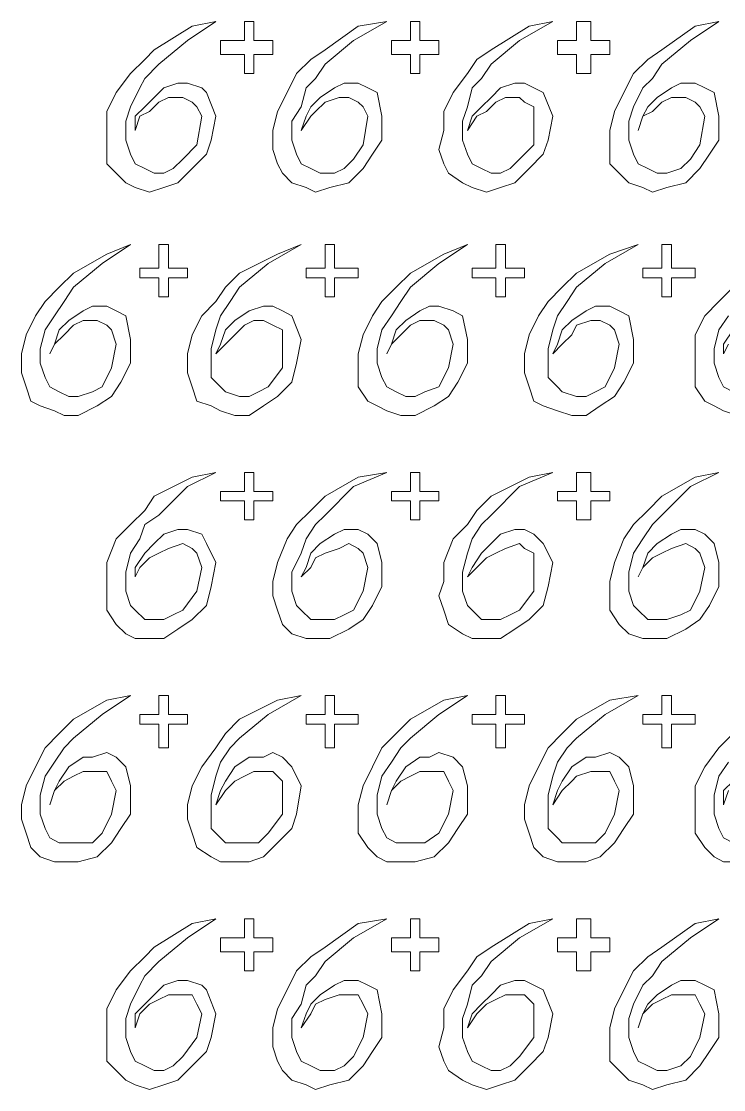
# Model space of a CAD drawing. Extents: x -66030 to 95157, y -13132 to 45879.
# Drawn here: x -8463 to -7885, y 27583 to 28462 of the extents above; entities that cross this region are included whole.
import ezdxf

# ---------------------------------------------------------------- set-up
doc = ezdxf.new("R2010")
doc.units = 0
doc.header["$LTSCALE"] = 100
doc.header["$MEASUREMENT"] = 0
doc.layers.get('0').update_dxf_attribs({"linetype": 'CONTINUOUS'})

msp = doc.modelspace()

# ---------------------------------------------------------------- linework, layer by layer
at = {"lineweight": 0}
for points in [[(-8369.13, 28371.91), (-8365.22, 28383.63), (-8357.41, 28387.53), (-8349.6, 28395.35), (-8341.79, 28399.25), (-8330.07, 28399.25), (-8322.26, 28395.35), (-8318.35, 28391.44), (-8314.44, 28383.63), (-8318.35, 28360.19), (-8330.07, 28348.47), (-8337.88, 28340.66), (-8345.69, 28336.76), (-8353.5, 28336.76), (-8361.32, 28340.66), (-8369.13, 28344.57), (-8373.03, 28352.38), (-8376.94, 28364.1), (-8376.94, 28379.72), (-8373.03, 28391.44), (-8365.22, 28407.06), (-8361.32, 28414.88), (-8349.6, 28426.59), (-8326.16, 28446.12), (-8302.73, 28461.75), (-8322.26, 28457.84), (-8353.5, 28438.31), (-8361.32, 28430.5), (-8373.03, 28418.78), (-8384.75, 28403.16), (-8392.56, 28387.53), (-8392.56, 28371.91), (-8392.56, 28356.29), (-8392.56, 28344.57), (-8384.75, 28336.76), (-8376.94, 28328.94), (-8369.13, 28325.04), (-8357.41, 28321.13), (-8345.69, 28325.04), (-8333.97, 28328.94), (-8322.26, 28340.66), (-8310.54, 28352.38), (-8306.63, 28364.1), (-8302.73, 28383.63), (-8310.54, 28403.16), (-8314.44, 28407.06), (-8326.16, 28410.97), (-8333.97, 28410.97), (-8345.69, 28407.06), (-8353.5, 28399.25), (-8361.32, 28391.44), (-8369.13, 28383.63), (-8369.13, 28371.91)], [(-8298.82, 28446.12), (-8291.01, 28446.12), (-8279.29, 28446.12), (-8279.29, 28453.94), (-8279.29, 28461.75), (-8275.38, 28461.75), (-8271.48, 28461.75), (-8271.48, 28453.94), (-8271.48, 28446.12), (-8263.67, 28446.12), (-8255.85, 28446.12), (-8255.85, 28438.31), (-8255.85, 28434.41), (-8263.67, 28434.41), (-8271.48, 28434.41), (-8271.48, 28426.59), (-8271.48, 28418.78), (-8275.38, 28418.78), (-8279.29, 28418.78), (-8279.29, 28426.59), (-8279.29, 28434.41), (-8291.01, 28434.41), (-8298.82, 28434.41), (-8298.82, 28438.31), (-8298.82, 28446.12)], [(-8232.42, 28371.91), (-8224.61, 28383.63), (-8220.7, 28387.53), (-8212.89, 28395.35), (-8201.17, 28399.25), (-8193.36, 28399.25), (-8185.55, 28395.35), (-8181.64, 28391.44), (-8177.73, 28383.63), (-8181.64, 28360.19), (-8189.45, 28348.47), (-8197.26, 28340.66), (-8205.08, 28336.76), (-8216.79, 28336.76), (-8224.61, 28340.66), (-8232.42, 28344.57), (-8236.32, 28352.38), (-8240.23, 28364.1), (-8240.23, 28379.72), (-8232.42, 28391.44), (-8228.51, 28407.06), (-8220.7, 28414.88), (-8212.89, 28426.59), (-8189.45, 28446.12), (-8162.11, 28461.75), (-8185.55, 28457.84), (-8212.89, 28438.31), (-8224.61, 28430.5), (-8236.32, 28418.78), (-8244.14, 28403.16), (-8251.95, 28387.53), (-8255.85, 28371.91), (-8255.85, 28356.29), (-8251.95, 28344.57), (-8248.04, 28336.76), (-8240.23, 28328.94), (-8228.51, 28325.04), (-8220.7, 28321.13), (-8208.98, 28325.04), (-8193.36, 28328.94), (-8181.64, 28340.66), (-8173.83, 28352.38), (-8166.02, 28364.1), (-8166.02, 28383.63), (-8169.92, 28403.16), (-8177.73, 28407.06), (-8185.55, 28410.97), (-8197.26, 28410.97), (-8205.08, 28407.06), (-8216.79, 28399.25), (-8224.61, 28391.44), (-8228.51, 28383.63), (-8232.42, 28371.91)], [(-8158.2, 28446.12), (-8150.39, 28446.12), (-8142.58, 28446.12), (-8142.58, 28453.94), (-8142.58, 28461.75), (-8138.68, 28461.75), (-8134.77, 28461.75), (-8134.77, 28453.94), (-8134.77, 28446.12), (-8126.96, 28446.12), (-8119.15, 28446.12), (-8119.15, 28438.31), (-8119.15, 28434.41), (-8126.96, 28434.41), (-8134.77, 28434.41), (-8134.77, 28426.59), (-8134.77, 28418.78), (-8138.68, 28418.78), (-8142.58, 28418.78), (-8142.58, 28426.59), (-8142.58, 28434.41), (-8150.39, 28434.41), (-8158.2, 28434.41), (-8158.2, 28438.31), (-8158.2, 28446.12)], [(-8095.71, 28371.91), (-8087.9, 28383.63), (-8080.09, 28387.53), (-8072.27, 28395.35), (-8064.46, 28399.25), (-8052.74, 28399.25), (-8048.84, 28395.35), (-8041.03, 28391.44), (-8041.03, 28383.63), (-8041.03, 28360.19), (-8052.74, 28348.47), (-8060.56, 28340.66), (-8068.37, 28336.76), (-8076.18, 28336.76), (-8083.99, 28340.66), (-8091.8, 28344.57), (-8095.71, 28352.38), (-8099.62, 28364.1), (-8099.62, 28379.72), (-8095.71, 28391.44), (-8091.8, 28407.06), (-8083.99, 28414.88), (-8076.18, 28426.59), (-8052.74, 28446.12), (-8025.4, 28461.75), (-8044.93, 28457.84), (-8076.18, 28438.31), (-8087.9, 28430.5), (-8095.71, 28418.78), (-8107.43, 28403.16), (-8115.24, 28387.53), (-8115.24, 28371.91), (-8119.15, 28356.29), (-8115.24, 28344.57), (-8111.33, 28336.76), (-8099.62, 28328.94), (-8091.8, 28325.04), (-8080.09, 28321.13), (-8068.37, 28325.04), (-8056.65, 28328.94), (-8044.93, 28340.66), (-8033.21, 28352.38), (-8029.31, 28364.1), (-8025.4, 28383.63), (-8033.21, 28403.16), (-8041.03, 28407.06), (-8048.84, 28410.97), (-8056.65, 28410.97), (-8068.37, 28407.06), (-8076.18, 28399.25), (-8083.99, 28391.44), (-8091.8, 28383.63), (-8095.71, 28371.91)], [(-8021.5, 28446.12), (-8013.68, 28446.12), (-8005.87, 28446.12), (-8005.87, 28453.94), (-8005.87, 28461.75), (-8001.97, 28461.75), (-7994.15, 28461.75), (-7994.15, 28453.94), (-7994.15, 28446.12), (-7986.34, 28446.12), (-7978.53, 28446.12), (-7978.53, 28438.31), (-7978.53, 28434.41), (-7986.34, 28434.41), (-7994.15, 28434.41), (-7994.15, 28426.59), (-7994.15, 28418.78), (-8001.97, 28418.78), (-8005.87, 28418.78), (-8005.87, 28426.59), (-8005.87, 28434.41), (-8013.68, 28434.41), (-8021.5, 28434.41), (-8021.5, 28438.31), (-8021.5, 28446.12)], [(-7955.09, 28371.91), (-7951.19, 28383.63), (-7943.38, 28387.53), (-7935.56, 28395.35), (-7927.75, 28399.25), (-7916.03, 28399.25), (-7908.22, 28395.35), (-7904.32, 28391.44), (-7900.41, 28383.63), (-7904.32, 28360.19), (-7912.13, 28348.47), (-7919.94, 28340.66), (-7931.66, 28336.76), (-7939.47, 28336.76), (-7947.28, 28340.66), (-7955.09, 28344.57), (-7959, 28352.38), (-7962.91, 28364.1), (-7962.91, 28379.72), (-7959, 28391.44), (-7951.19, 28407.06), (-7943.38, 28414.88), (-7935.56, 28426.59), (-7912.13, 28446.12), (-7888.69, 28461.75), (-7908.22, 28457.84), (-7935.56, 28438.31), (-7947.28, 28430.5), (-7959, 28418.78), (-7966.81, 28403.16), (-7974.62, 28387.53), (-7978.53, 28371.91), (-7978.53, 28356.29), (-7978.53, 28344.57), (-7970.72, 28336.76), (-7962.91, 28328.94), (-7951.19, 28325.04), (-7943.38, 28321.13), (-7931.66, 28325.04), (-7916.03, 28328.94), (-7904.32, 28340.66), (-7896.51, 28352.38), (-7888.69, 28364.1), (-7888.69, 28383.63), (-7892.6, 28403.16), (-7900.41, 28407.06), (-7908.22, 28410.97), (-7919.94, 28410.97), (-7927.75, 28407.06), (-7939.47, 28399.25), (-7947.28, 28391.44), (-7951.19, 28383.63), (-7955.09, 28371.91)], [(-8439.43, 28188.33), (-8435.53, 28196.14), (-8427.72, 28203.95), (-8419.9, 28211.77), (-8412.09, 28215.67), (-8400.37, 28215.67), (-8392.56, 28211.77), (-8388.66, 28207.86), (-8384.75, 28196.14), (-8388.66, 28176.61), (-8396.47, 28160.99), (-8404.28, 28157.08), (-8416, 28153.18), (-8423.81, 28153.18), (-8431.62, 28157.08), (-8439.43, 28160.99), (-8443.34, 28168.8), (-8447.25, 28180.52), (-8447.25, 28192.24), (-8443.34, 28207.86), (-8435.53, 28219.58), (-8427.72, 28231.3), (-8419.9, 28243.01), (-8396.47, 28262.54), (-8373.03, 28278.17), (-8392.56, 28270.36), (-8419.9, 28254.73), (-8431.62, 28243.01), (-8443.34, 28231.3), (-8451.15, 28219.58), (-8458.96, 28203.95), (-8462.87, 28188.33), (-8462.87, 28172.71), (-8458.96, 28160.99), (-8455.06, 28149.27), (-8447.25, 28145.36), (-8435.53, 28141.46), (-8427.72, 28137.55), (-8416, 28137.55), (-8400.37, 28145.36), (-8388.66, 28153.18), (-8380.85, 28164.89), (-8373.03, 28180.52), (-8373.03, 28200.05), (-8376.94, 28219.58), (-8384.75, 28223.48), (-8392.56, 28227.39), (-8404.28, 28227.39), (-8412.09, 28223.48), (-8423.81, 28215.67), (-8431.62, 28207.86), (-8435.53, 28196.14), (-8439.43, 28188.33)], [(-8365.22, 28258.64), (-8357.41, 28258.64), (-8349.6, 28258.64), (-8349.6, 28266.45), (-8349.6, 28278.17), (-8345.69, 28278.17), (-8341.79, 28278.17), (-8341.79, 28266.45), (-8341.79, 28258.64), (-8333.97, 28258.64), (-8326.16, 28258.64), (-8326.16, 28254.73), (-8326.16, 28250.83), (-8333.97, 28250.83), (-8341.79, 28250.83), (-8341.79, 28243.01), (-8341.79, 28235.2), (-8345.69, 28235.2), (-8349.6, 28235.2), (-8349.6, 28243.01), (-8349.6, 28250.83), (-8357.41, 28250.83), (-8365.22, 28250.83), (-8365.22, 28254.73), (-8365.22, 28258.64)], [(-8302.73, 28188.33), (-8294.91, 28196.14), (-8287.1, 28203.95), (-8279.29, 28211.77), (-8271.48, 28215.67), (-8263.67, 28215.67), (-8255.85, 28211.77), (-8248.04, 28207.86), (-8248.04, 28196.14), (-8248.04, 28176.61), (-8259.76, 28160.99), (-8267.57, 28157.08), (-8275.38, 28153.18), (-8283.2, 28153.18), (-8294.91, 28157.08), (-8298.82, 28160.99), (-8306.63, 28168.8), (-8306.63, 28180.52), (-8306.63, 28192.24), (-8302.73, 28207.86), (-8298.82, 28219.58), (-8291.01, 28231.3), (-8283.2, 28243.01), (-8259.76, 28262.54), (-8232.42, 28278.17), (-8251.95, 28270.36), (-8283.2, 28254.73), (-8294.91, 28243.01), (-8302.73, 28231.3), (-8314.44, 28219.58), (-8322.26, 28203.95), (-8326.16, 28188.33), (-8326.16, 28172.71), (-8322.26, 28160.99), (-8318.35, 28149.27), (-8306.63, 28145.36), (-8298.82, 28141.46), (-8287.1, 28137.55), (-8275.38, 28137.55), (-8263.67, 28145.36), (-8251.95, 28153.18), (-8240.23, 28164.89), (-8236.32, 28180.52), (-8232.42, 28200.05), (-8240.23, 28219.58), (-8248.04, 28223.48), (-8255.85, 28227.39), (-8263.67, 28227.39), (-8275.38, 28223.48), (-8287.1, 28215.67), (-8294.91, 28207.86), (-8298.82, 28196.14), (-8302.73, 28188.33)], [(-8228.51, 28258.64), (-8220.7, 28258.64), (-8212.89, 28258.64), (-8212.89, 28266.45), (-8212.89, 28278.17), (-8208.98, 28278.17), (-8205.08, 28278.17), (-8205.08, 28266.45), (-8205.08, 28258.64), (-8193.36, 28258.64), (-8185.55, 28258.64), (-8185.55, 28254.73), (-8185.55, 28250.83), (-8193.36, 28250.83), (-8205.08, 28250.83), (-8205.08, 28243.01), (-8205.08, 28235.2), (-8208.98, 28235.2), (-8212.89, 28235.2), (-8212.89, 28243.01), (-8212.89, 28250.83), (-8220.7, 28250.83), (-8228.51, 28250.83), (-8228.51, 28254.73), (-8228.51, 28258.64)], [(-8162.11, 28188.33), (-8158.2, 28196.14), (-8150.39, 28203.95), (-8142.58, 28211.77), (-8134.77, 28215.67), (-8123.05, 28215.67), (-8115.24, 28211.77), (-8111.33, 28207.86), (-8107.43, 28196.14), (-8111.33, 28176.61), (-8119.15, 28160.99), (-8130.86, 28157.08), (-8138.68, 28153.18), (-8146.49, 28153.18), (-8154.3, 28157.08), (-8162.11, 28160.99), (-8166.02, 28168.8), (-8169.92, 28180.52), (-8169.92, 28192.24), (-8166.02, 28207.86), (-8158.2, 28219.58), (-8150.39, 28231.3), (-8142.58, 28243.01), (-8119.15, 28262.54), (-8095.71, 28278.17), (-8115.24, 28270.36), (-8142.58, 28254.73), (-8154.3, 28243.01), (-8166.02, 28231.3), (-8173.83, 28219.58), (-8181.64, 28203.95), (-8185.55, 28188.33), (-8185.55, 28172.71), (-8185.55, 28160.99), (-8177.73, 28149.27), (-8169.92, 28145.36), (-8162.11, 28141.46), (-8150.39, 28137.55), (-8138.68, 28137.55), (-8123.05, 28145.36), (-8111.33, 28153.18), (-8103.52, 28164.89), (-8095.71, 28180.52), (-8095.71, 28200.05), (-8099.62, 28219.58), (-8107.43, 28223.48), (-8119.15, 28227.39), (-8126.96, 28227.39), (-8134.77, 28223.48), (-8146.49, 28215.67), (-8154.3, 28207.86), (-8158.2, 28196.14), (-8162.11, 28188.33)], [(-8091.8, 28258.64), (-8080.09, 28258.64), (-8072.27, 28258.64), (-8072.27, 28266.45), (-8072.27, 28278.17), (-8068.37, 28278.17), (-8064.46, 28278.17), (-8064.46, 28266.45), (-8064.46, 28258.64), (-8056.65, 28258.64), (-8048.84, 28258.64), (-8048.84, 28254.73), (-8048.84, 28250.83), (-8056.65, 28250.83), (-8064.46, 28250.83), (-8064.46, 28243.01), (-8064.46, 28235.2), (-8068.37, 28235.2), (-8072.27, 28235.2), (-8072.27, 28243.01), (-8072.27, 28250.83), (-8080.09, 28250.83), (-8091.8, 28250.83), (-8091.8, 28254.73), (-8091.8, 28258.64)], [(-8025.4, 28188.33), (-8017.59, 28196.14), (-8009.78, 28203.95), (-8005.87, 28211.77), (-7994.15, 28215.67), (-7986.34, 28215.67), (-7978.53, 28211.77), (-7974.62, 28207.86), (-7970.72, 28196.14), (-7974.62, 28176.61), (-7982.44, 28160.99), (-7990.25, 28157.08), (-7998.06, 28153.18), (-8005.87, 28153.18), (-8017.59, 28157.08), (-8021.5, 28160.99), (-8029.31, 28168.8), (-8029.31, 28180.52), (-8029.31, 28192.24), (-8025.4, 28207.86), (-8021.5, 28219.58), (-8013.68, 28231.3), (-8005.87, 28243.01), (-7982.44, 28262.54), (-7955.09, 28278.17), (-7978.53, 28270.36), (-8005.87, 28254.73), (-8017.59, 28243.01), (-8029.31, 28231.3), (-8037.12, 28219.58), (-8044.93, 28203.95), (-8048.84, 28188.33), (-8048.84, 28172.71), (-8044.93, 28160.99), (-8041.03, 28149.27), (-8033.21, 28145.36), (-8021.5, 28141.46), (-8009.78, 28137.55), (-7998.06, 28137.55), (-7986.34, 28145.36), (-7974.62, 28153.18), (-7966.81, 28164.89), (-7959, 28180.52), (-7959, 28200.05), (-7962.91, 28219.58), (-7970.72, 28223.48), (-7978.53, 28227.39), (-7990.25, 28227.39), (-7998.06, 28223.48), (-8009.78, 28215.67), (-8017.59, 28207.86), (-8021.5, 28196.14), (-8025.4, 28188.33)], [(-7951.19, 28258.64), (-7943.38, 28258.64), (-7935.56, 28258.64), (-7935.56, 28266.45), (-7935.56, 28278.17), (-7931.66, 28278.17), (-7927.75, 28278.17), (-7927.75, 28266.45), (-7927.75, 28258.64), (-7919.94, 28258.64), (-7908.22, 28258.64), (-7908.22, 28254.73), (-7908.22, 28250.83), (-7919.94, 28250.83), (-7927.75, 28250.83), (-7927.75, 28243.01), (-7927.75, 28235.2), (-7931.66, 28235.2), (-7935.56, 28235.2), (-7935.56, 28243.01), (-7935.56, 28250.83), (-7943.38, 28250.83), (-7951.19, 28250.83), (-7951.19, 28254.73), (-7951.19, 28258.64)], [(-8369.13, 28004.75), (-8365.22, 28012.56), (-8357.41, 28020.37), (-8349.6, 28024.28), (-8341.79, 28028.19), (-8330.07, 28032.09), (-8322.26, 28028.19), (-8318.35, 28024.28), (-8314.44, 28012.56), (-8318.35, 27993.03), (-8330.07, 27977.41), (-8337.88, 27973.5), (-8345.69, 27969.6), (-8353.5, 27969.6), (-8361.32, 27969.6), (-8369.13, 27977.41), (-8373.03, 27981.31), (-8376.94, 27993.03), (-8376.94, 28008.66), (-8373.03, 28024.28), (-8365.22, 28036), (-8361.32, 28047.72), (-8349.6, 28055.53), (-8326.16, 28078.96), (-8302.73, 28090.68), (-8322.26, 28086.77), (-8353.5, 28071.15), (-8361.32, 28059.43), (-8373.03, 28047.72), (-8384.75, 28036), (-8392.56, 28016.47), (-8392.56, 28000.84), (-8392.56, 27989.13), (-8392.56, 27977.41), (-8384.75, 27965.69), (-8376.94, 27957.88), (-8369.13, 27953.97), (-8357.41, 27953.97), (-8345.69, 27953.97), (-8333.97, 27961.78), (-8322.26, 27969.6), (-8310.54, 27981.31), (-8306.63, 27996.94), (-8302.73, 28016.47), (-8310.54, 28032.09), (-8314.44, 28039.9), (-8326.16, 28043.81), (-8333.97, 28043.81), (-8345.69, 28039.9), (-8353.5, 28032.09), (-8361.32, 28024.28), (-8369.13, 28012.56), (-8369.13, 28004.75)], [(-8298.82, 28075.06), (-8291.01, 28075.06), (-8279.29, 28075.06), (-8279.29, 28082.87), (-8279.29, 28090.68), (-8275.38, 28090.68), (-8271.48, 28090.68), (-8271.48, 28082.87), (-8271.48, 28075.06), (-8263.67, 28075.06), (-8255.85, 28075.06), (-8255.85, 28071.15), (-8255.85, 28067.24), (-8263.67, 28067.24), (-8271.48, 28067.24), (-8271.48, 28059.43), (-8271.48, 28051.62), (-8275.38, 28051.62), (-8279.29, 28051.62), (-8279.29, 28059.43), (-8279.29, 28067.24), (-8291.01, 28067.24), (-8298.82, 28067.24), (-8298.82, 28071.15), (-8298.82, 28075.06)], [(-8232.42, 28004.75), (-8224.61, 28012.56), (-8220.7, 28020.37), (-8212.89, 28024.28), (-8201.17, 28028.19), (-8193.36, 28032.09), (-8185.55, 28028.19), (-8181.64, 28024.28), (-8177.73, 28012.56), (-8181.64, 27993.03), (-8189.45, 27977.41), (-8197.26, 27973.5), (-8205.08, 27969.6), (-8216.79, 27969.6), (-8224.61, 27969.6), (-8232.42, 27977.41), (-8236.32, 27981.31), (-8240.23, 27993.03), (-8240.23, 28008.66), (-8232.42, 28024.28), (-8228.51, 28036), (-8220.7, 28047.72), (-8212.89, 28055.53), (-8189.45, 28078.96), (-8162.11, 28090.68), (-8185.55, 28086.77), (-8212.89, 28071.15), (-8224.61, 28059.43), (-8236.32, 28047.72), (-8244.14, 28036), (-8251.95, 28016.47), (-8255.85, 28000.84), (-8255.85, 27989.13), (-8251.95, 27977.41), (-8248.04, 27965.69), (-8240.23, 27957.88), (-8228.51, 27953.97), (-8220.7, 27953.97), (-8208.98, 27953.97), (-8193.36, 27961.78), (-8181.64, 27969.6), (-8173.83, 27981.31), (-8166.02, 27996.94), (-8166.02, 28016.47), (-8169.92, 28032.09), (-8177.73, 28039.9), (-8185.55, 28043.81), (-8197.26, 28043.81), (-8205.08, 28039.9), (-8216.79, 28032.09), (-8224.61, 28024.28), (-8228.51, 28012.56), (-8232.42, 28004.75)], [(-8158.2, 28075.06), (-8150.39, 28075.06), (-8142.58, 28075.06), (-8142.58, 28082.87), (-8142.58, 28090.68), (-8138.68, 28090.68), (-8134.77, 28090.68), (-8134.77, 28082.87), (-8134.77, 28075.06), (-8126.96, 28075.06), (-8119.15, 28075.06), (-8119.15, 28071.15), (-8119.15, 28067.24), (-8126.96, 28067.24), (-8134.77, 28067.24), (-8134.77, 28059.43), (-8134.77, 28051.62), (-8138.68, 28051.62), (-8142.58, 28051.62), (-8142.58, 28059.43), (-8142.58, 28067.24), (-8150.39, 28067.24), (-8158.2, 28067.24), (-8158.2, 28071.15), (-8158.2, 28075.06)], [(-8095.71, 28004.75), (-8087.9, 28012.56), (-8080.09, 28020.37), (-8072.27, 28024.28), (-8064.46, 28028.19), (-8052.74, 28032.09), (-8048.84, 28028.19), (-8041.03, 28024.28), (-8041.03, 28012.56), (-8041.03, 27993.03), (-8052.74, 27977.41), (-8060.56, 27973.5), (-8068.37, 27969.6), (-8076.18, 27969.6), (-8083.99, 27969.6), (-8091.8, 27977.41), (-8095.71, 27981.31), (-8099.62, 27993.03), (-8099.62, 28008.66), (-8095.71, 28024.28), (-8091.8, 28036), (-8083.99, 28047.72), (-8076.18, 28055.53), (-8052.74, 28078.96), (-8025.4, 28090.68), (-8044.93, 28086.77), (-8076.18, 28071.15), (-8087.9, 28059.43), (-8095.71, 28047.72), (-8107.43, 28036), (-8115.24, 28016.47), (-8115.24, 28000.84), (-8119.15, 27989.13), (-8115.24, 27977.41), (-8111.33, 27965.69), (-8099.62, 27957.88), (-8091.8, 27953.97), (-8080.09, 27953.97), (-8068.37, 27953.97), (-8056.65, 27961.78), (-8044.93, 27969.6), (-8033.21, 27981.31), (-8029.31, 27996.94), (-8025.4, 28016.47), (-8033.21, 28032.09), (-8041.03, 28039.9), (-8048.84, 28043.81), (-8056.65, 28043.81), (-8068.37, 28039.9), (-8076.18, 28032.09), (-8083.99, 28024.28), (-8091.8, 28012.56), (-8095.71, 28004.75)], [(-8021.5, 28075.06), (-8013.68, 28075.06), (-8005.87, 28075.06), (-8005.87, 28082.87), (-8005.87, 28090.68), (-8001.97, 28090.68), (-7994.15, 28090.68), (-7994.15, 28082.87), (-7994.15, 28075.06), (-7986.34, 28075.06), (-7978.53, 28075.06), (-7978.53, 28071.15), (-7978.53, 28067.24), (-7986.34, 28067.24), (-7994.15, 28067.24), (-7994.15, 28059.43), (-7994.15, 28051.62), (-8001.97, 28051.62), (-8005.87, 28051.62), (-8005.87, 28059.43), (-8005.87, 28067.24), (-8013.68, 28067.24), (-8021.5, 28067.24), (-8021.5, 28071.15), (-8021.5, 28075.06)], [(-7955.09, 28004.75), (-7951.19, 28012.56), (-7943.38, 28020.37), (-7935.56, 28024.28), (-7927.75, 28028.19), (-7916.03, 28032.09), (-7908.22, 28028.19), (-7904.32, 28024.28), (-7900.41, 28012.56), (-7904.32, 27993.03), (-7912.13, 27977.41), (-7919.94, 27973.5), (-7931.66, 27969.6), (-7939.47, 27969.6), (-7947.28, 27969.6), (-7955.09, 27977.41), (-7959, 27981.31), (-7962.91, 27993.03), (-7962.91, 28008.66), (-7959, 28024.28), (-7951.19, 28036), (-7943.38, 28047.72), (-7935.56, 28055.53), (-7912.13, 28078.96), (-7888.69, 28090.68), (-7908.22, 28086.77), (-7935.56, 28071.15), (-7947.28, 28059.43), (-7959, 28047.72), (-7966.81, 28036), (-7974.62, 28016.47), (-7978.53, 28000.84), (-7978.53, 27989.13), (-7978.53, 27977.41), (-7970.72, 27965.69), (-7962.91, 27957.88), (-7951.19, 27953.97), (-7943.38, 27953.97), (-7931.66, 27953.97), (-7916.03, 27961.78), (-7904.32, 27969.6), (-7896.51, 27981.31), (-7888.69, 27996.94), (-7888.69, 28016.47), (-7892.6, 28032.09), (-7900.41, 28039.9), (-7908.22, 28043.81), (-7919.94, 28043.81), (-7927.75, 28039.9), (-7939.47, 28032.09), (-7947.28, 28024.28), (-7951.19, 28012.56), (-7955.09, 28004.75)], [(-8439.43, 27817.26), (-8435.53, 27828.98), (-8427.72, 27836.79), (-8419.9, 27840.7), (-8412.09, 27844.6), (-8400.37, 27844.6), (-8392.56, 27844.6), (-8388.66, 27836.79), (-8384.75, 27828.98), (-8388.66, 27809.45), (-8396.47, 27793.83), (-8404.28, 27786.02), (-8416, 27786.02), (-8423.81, 27786.02), (-8431.62, 27786.02), (-8439.43, 27789.92), (-8443.34, 27797.73), (-8447.25, 27809.45), (-8447.25, 27825.08), (-8443.34, 27840.7), (-8435.53, 27852.42), (-8427.72, 27864.13), (-8419.9, 27871.95), (-8396.47, 27891.48), (-8373.03, 27907.1), (-8392.56, 27903.19), (-8419.9, 27887.57), (-8431.62, 27875.85), (-8443.34, 27864.13), (-8451.15, 27848.51), (-8458.96, 27832.89), (-8462.87, 27817.26), (-8462.87, 27805.55), (-8458.96, 27793.83), (-8455.06, 27782.11), (-8447.25, 27774.3), (-8435.53, 27770.39), (-8427.72, 27770.39), (-8416, 27770.39), (-8400.37, 27774.3), (-8388.66, 27786.02), (-8380.85, 27797.73), (-8373.03, 27809.45), (-8373.03, 27832.89), (-8376.94, 27848.51), (-8384.75, 27856.32), (-8392.56, 27860.23), (-8404.28, 27856.32), (-8412.09, 27856.32), (-8423.81, 27848.51), (-8431.62, 27836.79), (-8435.53, 27828.98), (-8439.43, 27817.26)], [(-8365.22, 27891.48), (-8357.41, 27891.48), (-8349.6, 27891.48), (-8349.6, 27899.29), (-8349.6, 27907.1), (-8345.69, 27907.1), (-8341.79, 27907.1), (-8341.79, 27899.29), (-8341.79, 27891.48), (-8333.97, 27891.48), (-8326.16, 27891.48), (-8326.16, 27887.57), (-8326.16, 27883.66), (-8333.97, 27883.66), (-8341.79, 27883.66), (-8341.79, 27875.85), (-8341.79, 27864.13), (-8345.69, 27864.13), (-8349.6, 27864.13), (-8349.6, 27875.85), (-8349.6, 27883.66), (-8357.41, 27883.66), (-8365.22, 27883.66), (-8365.22, 27887.57), (-8365.22, 27891.48)], [(-8302.73, 27817.26), (-8294.91, 27828.98), (-8287.1, 27836.79), (-8279.29, 27840.7), (-8271.48, 27844.6), (-8263.67, 27844.6), (-8255.85, 27844.6), (-8248.04, 27836.79), (-8248.04, 27828.98), (-8248.04, 27809.45), (-8259.76, 27793.83), (-8267.57, 27786.02), (-8275.38, 27786.02), (-8283.2, 27786.02), (-8294.91, 27786.02), (-8298.82, 27789.92), (-8306.63, 27797.73), (-8306.63, 27809.45), (-8306.63, 27825.08), (-8302.73, 27840.7), (-8298.82, 27852.42), (-8291.01, 27864.13), (-8283.2, 27871.95), (-8259.76, 27891.48), (-8232.42, 27907.1), (-8251.95, 27903.19), (-8283.2, 27887.57), (-8294.91, 27875.85), (-8302.73, 27864.13), (-8314.44, 27848.51), (-8322.26, 27832.89), (-8326.16, 27817.26), (-8326.16, 27805.55), (-8322.26, 27793.83), (-8318.35, 27782.11), (-8306.63, 27774.3), (-8298.82, 27770.39), (-8287.1, 27770.39), (-8275.38, 27770.39), (-8263.67, 27774.3), (-8251.95, 27786.02), (-8240.23, 27797.73), (-8236.32, 27809.45), (-8232.42, 27832.89), (-8240.23, 27848.51), (-8248.04, 27856.32), (-8255.85, 27860.23), (-8263.67, 27856.32), (-8275.38, 27856.32), (-8287.1, 27848.51), (-8294.91, 27836.79), (-8298.82, 27828.98), (-8302.73, 27817.26)], [(-8228.51, 27891.48), (-8220.7, 27891.48), (-8212.89, 27891.48), (-8212.89, 27899.29), (-8212.89, 27907.1), (-8208.98, 27907.1), (-8205.08, 27907.1), (-8205.08, 27899.29), (-8205.08, 27891.48), (-8193.36, 27891.48), (-8185.55, 27891.48), (-8185.55, 27887.57), (-8185.55, 27883.66), (-8193.36, 27883.66), (-8205.08, 27883.66), (-8205.08, 27875.85), (-8205.08, 27864.13), (-8208.98, 27864.13), (-8212.89, 27864.13), (-8212.89, 27875.85), (-8212.89, 27883.66), (-8220.7, 27883.66), (-8228.51, 27883.66), (-8228.51, 27887.57), (-8228.51, 27891.48)], [(-8162.11, 27817.26), (-8158.2, 27828.98), (-8150.39, 27836.79), (-8142.58, 27840.7), (-8134.77, 27844.6), (-8123.05, 27844.6), (-8115.24, 27844.6), (-8111.33, 27836.79), (-8107.43, 27828.98), (-8111.33, 27809.45), (-8119.15, 27793.83), (-8130.86, 27786.02), (-8138.68, 27786.02), (-8146.49, 27786.02), (-8154.3, 27786.02), (-8162.11, 27789.92), (-8166.02, 27797.73), (-8169.92, 27809.45), (-8169.92, 27825.08), (-8166.02, 27840.7), (-8158.2, 27852.42), (-8150.39, 27864.13), (-8142.58, 27871.95), (-8119.15, 27891.48), (-8095.71, 27907.1), (-8115.24, 27903.19), (-8142.58, 27887.57), (-8154.3, 27875.85), (-8166.02, 27864.13), (-8173.83, 27848.51), (-8181.64, 27832.89), (-8185.55, 27817.26), (-8185.55, 27805.55), (-8185.55, 27793.83), (-8177.73, 27782.11), (-8169.92, 27774.3), (-8162.11, 27770.39), (-8150.39, 27770.39), (-8138.68, 27770.39), (-8123.05, 27774.3), (-8111.33, 27786.02), (-8103.52, 27797.73), (-8095.71, 27809.45), (-8095.71, 27832.89), (-8099.62, 27848.51), (-8107.43, 27856.32), (-8119.15, 27860.23), (-8126.96, 27856.32), (-8134.77, 27856.32), (-8146.49, 27848.51), (-8154.3, 27836.79), (-8158.2, 27828.98), (-8162.11, 27817.26)], [(-8091.8, 27891.48), (-8080.09, 27891.48), (-8072.27, 27891.48), (-8072.27, 27899.29), (-8072.27, 27907.1), (-8068.37, 27907.1), (-8064.46, 27907.1), (-8064.46, 27899.29), (-8064.46, 27891.48), (-8056.65, 27891.48), (-8048.84, 27891.48), (-8048.84, 27887.57), (-8048.84, 27883.66), (-8056.65, 27883.66), (-8064.46, 27883.66), (-8064.46, 27875.85), (-8064.46, 27864.13), (-8068.37, 27864.13), (-8072.27, 27864.13), (-8072.27, 27875.85), (-8072.27, 27883.66), (-8080.09, 27883.66), (-8091.8, 27883.66), (-8091.8, 27887.57), (-8091.8, 27891.48)], [(-8025.4, 27817.26), (-8017.59, 27828.98), (-8009.78, 27836.79), (-8005.87, 27840.7), (-7994.15, 27844.6), (-7986.34, 27844.6), (-7978.53, 27844.6), (-7974.62, 27836.79), (-7970.72, 27828.98), (-7974.62, 27809.45), (-7982.44, 27793.83), (-7990.25, 27786.02), (-7998.06, 27786.02), (-8005.87, 27786.02), (-8017.59, 27786.02), (-8021.5, 27789.92), (-8029.31, 27797.73), (-8029.31, 27809.45), (-8029.31, 27825.08), (-8025.4, 27840.7), (-8021.5, 27852.42), (-8013.68, 27864.13), (-8005.87, 27871.95), (-7982.44, 27891.48), (-7955.09, 27907.1), (-7978.53, 27903.19), (-8005.87, 27887.57), (-8017.59, 27875.85), (-8029.31, 27864.13), (-8037.12, 27848.51), (-8044.93, 27832.89), (-8048.84, 27817.26), (-8048.84, 27805.55), (-8044.93, 27793.83), (-8041.03, 27782.11), (-8033.21, 27774.3), (-8021.5, 27770.39), (-8009.78, 27770.39), (-7998.06, 27770.39), (-7986.34, 27774.3), (-7974.62, 27786.02), (-7966.81, 27797.73), (-7959, 27809.45), (-7959, 27832.89), (-7962.91, 27848.51), (-7970.72, 27856.32), (-7978.53, 27860.23), (-7990.25, 27856.32), (-7998.06, 27856.32), (-8009.78, 27848.51), (-8017.59, 27836.79), (-8021.5, 27828.98), (-8025.4, 27817.26)], [(-7951.19, 27891.48), (-7943.38, 27891.48), (-7935.56, 27891.48), (-7935.56, 27899.29), (-7935.56, 27907.1), (-7931.66, 27907.1), (-7927.75, 27907.1), (-7927.75, 27899.29), (-7927.75, 27891.48), (-7919.94, 27891.48), (-7908.22, 27891.48), (-7908.22, 27887.57), (-7908.22, 27883.66), (-7919.94, 27883.66), (-7927.75, 27883.66), (-7927.75, 27875.85), (-7927.75, 27864.13), (-7931.66, 27864.13), (-7935.56, 27864.13), (-7935.56, 27875.85), (-7935.56, 27883.66), (-7943.38, 27883.66), (-7951.19, 27883.66), (-7951.19, 27887.57), (-7951.19, 27891.48)], [(-8369.13, 27633.68), (-8365.22, 27645.4), (-8357.41, 27653.21), (-8349.6, 27657.12), (-8341.79, 27661.02), (-8330.07, 27661.02), (-8322.26, 27661.02), (-8318.35, 27653.21), (-8314.44, 27645.4), (-8318.35, 27625.87), (-8330.07, 27610.25), (-8337.88, 27602.43), (-8345.69, 27598.53), (-8353.5, 27598.53), (-8361.32, 27602.43), (-8369.13, 27606.34), (-8373.03, 27614.15), (-8376.94, 27625.87), (-8376.94, 27641.49), (-8373.03, 27653.21), (-8365.22, 27668.84), (-8361.32, 27676.65), (-8349.6, 27688.37), (-8326.16, 27707.9), (-8302.73, 27723.52), (-8322.26, 27719.61), (-8353.5, 27700.08), (-8361.32, 27692.27), (-8373.03, 27680.55), (-8384.75, 27664.93), (-8392.56, 27649.31), (-8392.56, 27633.68), (-8392.56, 27618.06), (-8392.56, 27606.34), (-8384.75, 27598.53), (-8376.94, 27590.72), (-8369.13, 27586.81), (-8357.41, 27582.91), (-8345.69, 27586.81), (-8333.97, 27590.72), (-8322.26, 27602.43), (-8310.54, 27614.15), (-8306.63, 27625.87), (-8302.73, 27645.4), (-8310.54, 27664.93), (-8314.44, 27668.84), (-8326.16, 27672.74), (-8333.97, 27672.74), (-8345.69, 27668.84), (-8353.5, 27661.02), (-8361.32, 27653.21), (-8369.13, 27645.4), (-8369.13, 27633.68)], [(-8298.82, 27707.9), (-8291.01, 27707.9), (-8279.29, 27707.9), (-8279.29, 27715.71), (-8279.29, 27723.52), (-8275.38, 27723.52), (-8271.48, 27723.52), (-8271.48, 27715.71), (-8271.48, 27707.9), (-8263.67, 27707.9), (-8255.85, 27707.9), (-8255.85, 27703.99), (-8255.85, 27696.18), (-8263.67, 27696.18), (-8271.48, 27696.18), (-8271.48, 27688.37), (-8271.48, 27680.55), (-8275.38, 27680.55), (-8279.29, 27680.55), (-8279.29, 27688.37), (-8279.29, 27696.18), (-8291.01, 27696.18), (-8298.82, 27696.18), (-8298.82, 27703.99), (-8298.82, 27707.9)], [(-8232.42, 27633.68), (-8224.61, 27645.4), (-8220.7, 27653.21), (-8212.89, 27657.12), (-8201.17, 27661.02), (-8193.36, 27661.02), (-8185.55, 27661.02), (-8181.64, 27653.21), (-8177.73, 27645.4), (-8181.64, 27625.87), (-8189.45, 27610.25), (-8197.26, 27602.43), (-8205.08, 27598.53), (-8216.79, 27598.53), (-8224.61, 27602.43), (-8232.42, 27606.34), (-8236.32, 27614.15), (-8240.23, 27625.87), (-8240.23, 27641.49), (-8232.42, 27653.21), (-8228.51, 27668.84), (-8220.7, 27676.65), (-8212.89, 27688.37), (-8189.45, 27707.9), (-8162.11, 27723.52), (-8185.55, 27719.61), (-8212.89, 27700.08), (-8224.61, 27692.27), (-8236.32, 27680.55), (-8244.14, 27664.93), (-8251.95, 27649.31), (-8255.85, 27633.68), (-8255.85, 27618.06), (-8251.95, 27606.34), (-8248.04, 27598.53), (-8240.23, 27590.72), (-8228.51, 27586.81), (-8220.7, 27582.91), (-8208.98, 27586.81), (-8193.36, 27590.72), (-8181.64, 27602.43), (-8173.83, 27614.15), (-8166.02, 27625.87), (-8166.02, 27645.4), (-8169.92, 27664.93), (-8177.73, 27668.84), (-8185.55, 27672.74), (-8197.26, 27672.74), (-8205.08, 27668.84), (-8216.79, 27661.02), (-8224.61, 27653.21), (-8228.51, 27645.4), (-8232.42, 27633.68)], [(-8158.2, 27707.9), (-8150.39, 27707.9), (-8142.58, 27707.9), (-8142.58, 27715.71), (-8142.58, 27723.52), (-8138.68, 27723.52), (-8134.77, 27723.52), (-8134.77, 27715.71), (-8134.77, 27707.9), (-8126.96, 27707.9), (-8119.15, 27707.9), (-8119.15, 27703.99), (-8119.15, 27696.18), (-8126.96, 27696.18), (-8134.77, 27696.18), (-8134.77, 27688.37), (-8134.77, 27680.55), (-8138.68, 27680.55), (-8142.58, 27680.55), (-8142.58, 27688.37), (-8142.58, 27696.18), (-8150.39, 27696.18), (-8158.2, 27696.18), (-8158.2, 27703.99), (-8158.2, 27707.9)], [(-8095.71, 27633.68), (-8087.9, 27645.4), (-8080.09, 27653.21), (-8072.27, 27657.12), (-8064.46, 27661.02), (-8052.74, 27661.02), (-8048.84, 27661.02), (-8041.03, 27653.21), (-8041.03, 27645.4), (-8041.03, 27625.87), (-8052.74, 27610.25), (-8060.56, 27602.43), (-8068.37, 27598.53), (-8076.18, 27598.53), (-8083.99, 27602.43), (-8091.8, 27606.34), (-8095.71, 27614.15), (-8099.62, 27625.87), (-8099.62, 27641.49), (-8095.71, 27653.21), (-8091.8, 27668.84), (-8083.99, 27676.65), (-8076.18, 27688.37), (-8052.74, 27707.9), (-8025.4, 27723.52), (-8044.93, 27719.61), (-8076.18, 27700.08), (-8087.9, 27692.27), (-8095.71, 27680.55), (-8107.43, 27664.93), (-8115.24, 27649.31), (-8115.24, 27633.68), (-8119.15, 27618.06), (-8115.24, 27606.34), (-8111.33, 27598.53), (-8099.62, 27590.72), (-8091.8, 27586.81), (-8080.09, 27582.91), (-8068.37, 27586.81), (-8056.65, 27590.72), (-8044.93, 27602.43), (-8033.21, 27614.15), (-8029.31, 27625.87), (-8025.4, 27645.4), (-8033.21, 27664.93), (-8041.03, 27668.84), (-8048.84, 27672.74), (-8056.65, 27672.74), (-8068.37, 27668.84), (-8076.18, 27661.02), (-8083.99, 27653.21), (-8091.8, 27645.4), (-8095.71, 27633.68)], [(-8021.5, 27707.9), (-8013.68, 27707.9), (-8005.87, 27707.9), (-8005.87, 27715.71), (-8005.87, 27723.52), (-8001.97, 27723.52), (-7994.15, 27723.52), (-7994.15, 27715.71), (-7994.15, 27707.9), (-7986.34, 27707.9), (-7978.53, 27707.9), (-7978.53, 27703.99), (-7978.53, 27696.18), (-7986.34, 27696.18), (-7994.15, 27696.18), (-7994.15, 27688.37), (-7994.15, 27680.55), (-8001.97, 27680.55), (-8005.87, 27680.55), (-8005.87, 27688.37), (-8005.87, 27696.18), (-8013.68, 27696.18), (-8021.5, 27696.18), (-8021.5, 27703.99), (-8021.5, 27707.9)], [(-7955.09, 27633.68), (-7951.19, 27645.4), (-7943.38, 27653.21), (-7935.56, 27657.12), (-7927.75, 27661.02), (-7916.03, 27661.02), (-7908.22, 27661.02), (-7904.32, 27653.21), (-7900.41, 27645.4), (-7904.32, 27625.87), (-7912.13, 27610.25), (-7919.94, 27602.43), (-7931.66, 27598.53), (-7939.47, 27598.53), (-7947.28, 27602.43), (-7955.09, 27606.34), (-7959, 27614.15), (-7962.91, 27625.87), (-7962.91, 27641.49), (-7959, 27653.21), (-7951.19, 27668.84), (-7943.38, 27676.65), (-7935.56, 27688.37), (-7912.13, 27707.9), (-7888.69, 27723.52), (-7908.22, 27719.61), (-7935.56, 27700.08), (-7947.28, 27692.27), (-7959, 27680.55), (-7966.81, 27664.93), (-7974.62, 27649.31), (-7978.53, 27633.68), (-7978.53, 27618.06), (-7978.53, 27606.34), (-7970.72, 27598.53), (-7962.91, 27590.72), (-7951.19, 27586.81), (-7943.38, 27582.91), (-7931.66, 27586.81), (-7916.03, 27590.72), (-7904.32, 27602.43), (-7896.51, 27614.15), (-7888.69, 27625.87), (-7888.69, 27645.4), (-7892.6, 27664.93), (-7900.41, 27668.84), (-7908.22, 27672.74), (-7919.94, 27672.74), (-7927.75, 27668.84), (-7939.47, 27661.02), (-7947.28, 27653.21), (-7951.19, 27645.4), (-7955.09, 27633.68)]]:
    msp.add_lwpolyline(points, close=True, dxfattribs=at)
for points in [[(-7876.98, 28243.01), (-7888.69, 28231.3), (-7900.41, 28219.58), (-7908.22, 28203.95), (-7908.22, 28188.33), (-7908.22, 28172.71), (-7908.22, 28160.99), (-7900.41, 28149.27), (-7892.6, 28145.36), (-7884.79, 28141.46), (-7873.07, 28137.55)], [(-7876.98, 28157.08), (-7884.79, 28160.99), (-7888.69, 28168.8), (-7892.6, 28180.52), (-7892.6, 28192.24), (-7888.69, 28207.86), (-7880.88, 28219.58)], [(-7876.98, 28207.86), (-7884.79, 28196.14), (-7884.79, 28188.33), (-7884.79, 28188.33), (-7880.88, 28196.14)], [(-7876.98, 27875.85), (-7888.69, 27864.13), (-7900.41, 27848.51), (-7908.22, 27832.89), (-7908.22, 27817.26), (-7908.22, 27805.55), (-7908.22, 27793.83), (-7900.41, 27782.11), (-7892.6, 27774.3), (-7884.79, 27770.39), (-7873.07, 27770.39)], [(-7876.98, 27786.02), (-7884.79, 27789.92), (-7888.69, 27797.73), (-7892.6, 27809.45), (-7892.6, 27825.08), (-7888.69, 27840.7), (-7880.88, 27852.42)], [(-7876.98, 27836.79), (-7884.79, 27828.98), (-7884.79, 27817.26), (-7884.79, 27817.26), (-7880.88, 27828.98)]]:
    msp.add_lwpolyline(points, dxfattribs=at)

doc.saveas('drawing.dxf')
